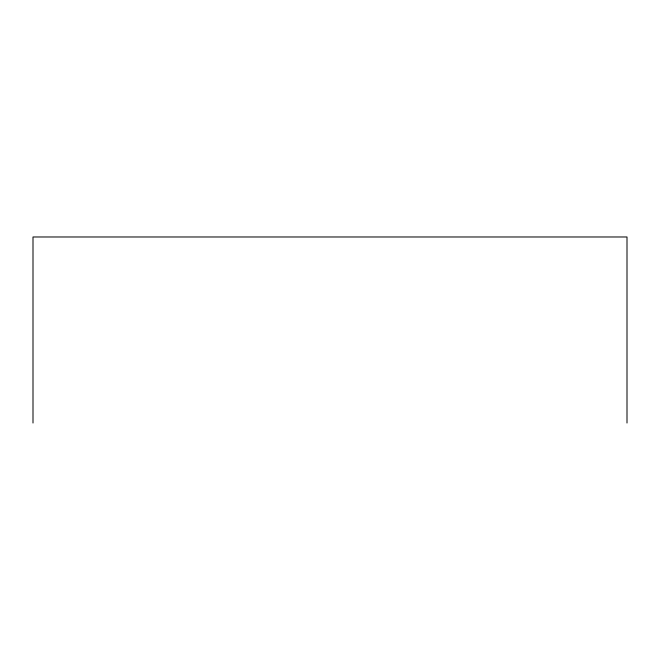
<?xml version="1.0" encoding="UTF-8"?>
<svg xmlns="http://www.w3.org/2000/svg" width="660" height="660" viewBox="0 0 660 660"><rect width="100%" height="100%" fill="white"/><g stroke="black" fill="none" stroke-linecap="round" stroke-linejoin="round"><path stroke-width="0.99" d="M627 423.019L627 236.981L33 236.981L33 423.019"/></g></svg>
